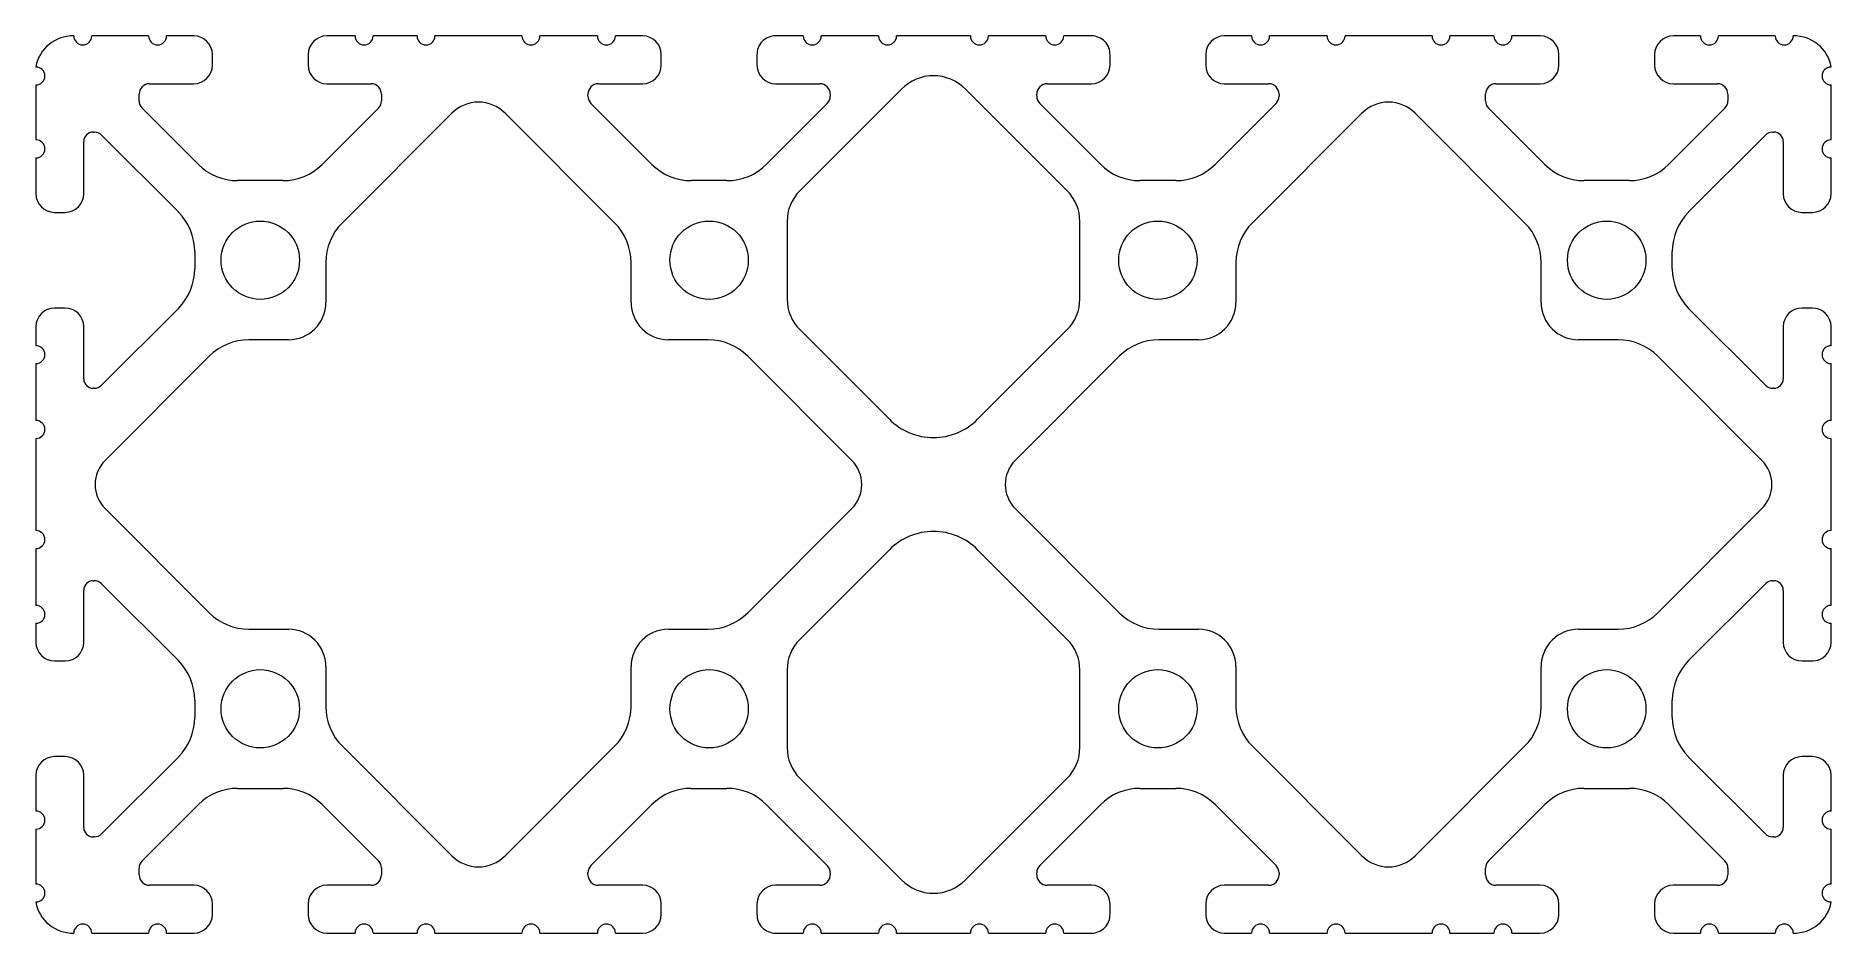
# Model space of a CAD drawing. Header units: inches. Extents: x -3 to 3, y -1.5 to 1.5.
import ezdxf

# ---------------------------------------------------------------- set-up
doc = ezdxf.new("R2010")
doc.units = ezdxf.units.IN
doc.header["$MEASUREMENT"] = 0

msp = doc.modelspace()

# ---------------------------------------------------------------- linework, layer by layer
at = {"color": 7, "linetype": 'Continuous', "lineweight": 15}
for p, q in [((-2.6232, 1.5), (-2.8133, 1.5)), ((-2.472, 1.5), (-2.5633, 1.5)), ((-1.9332, 1.5), (-2.028, 1.5)), ((-1.7262, 1.5), (-1.8733, 1.5)), ((-1.3754, 1.5), (-1.6663, 1.5)), ((-1.1232, 1.5), (-1.3154, 1.5)), ((-0.972, 1.5), (-1.0633, 1.5)), ((-0.4353, 1.5), (-0.528, 1.5)), ((-0.1834, 1.5), (-0.3754, 1.5)), ((0.1234, 1.5), (-0.1234, 1.5)), ((0.3754, 1.5), (0.1834, 1.5)), ((0.528, 1.5), (0.4353, 1.5)), ((1.0633, 1.5), (0.972, 1.5)), ((1.3154, 1.5), (1.1232, 1.5)), ((1.6663, 1.5), (1.3754, 1.5)), ((1.8733, 1.5), (1.7262, 1.5)), ((2.028, 1.5), (1.9332, 1.5)), ((2.5633, 1.5), (2.472, 1.5)), ((2.8133, 1.5), (2.6232, 1.5)), ((-2.41, 1.402), (-2.41, 1.438)), ((-2.09, 1.438), (-2.09, 1.402)), ((-0.91, 1.402), (-0.91, 1.438)), ((-0.59, 1.4358), (-0.59, 1.402)), ((0.59, 1.402), (0.59, 1.4358)), ((0.91, 1.438), (0.91, 1.402)), ((2.09, 1.402), (2.09, 1.438)), ((2.41, 1.438), (2.41, 1.402)), ((-3, 1.336), (-3, 1.152)), ((-2.62, 1.34), (-2.472, 1.34)), ((-2.028, 1.34), (-1.88, 1.34)), ((-1.12, 1.34), (-0.972, 1.34)), ((-0.528, 1.34), (-0.38, 1.34)), ((-0.1069, 1.3224), (-0.4469, 0.9821)), ((0.4469, 0.9821), (0.1069, 1.3224)), ((0.38, 1.34), (0.528, 1.34)), ((0.972, 1.34), (1.12, 1.34)), ((1.88, 1.34), (2.028, 1.34)), ((2.472, 1.34), (2.62, 1.34)), ((3, 1.152), (3, 1.336)), ((-2.655, 1.2833), (-2.655, 1.305)), ((-1.845, 1.305), (-1.845, 1.2833)), ((-1.155, 1.2984), (-1.155, 1.305)), ((-0.9421, 1.0708), (-1.1448, 1.2737)), ((-0.3552, 1.2737), (-0.5579, 1.0708)), ((-0.345, 1.305), (-0.345, 1.2984)), ((0.345, 1.2984), (0.345, 1.305)), ((0.5579, 1.0708), (0.3552, 1.2737)), ((1.1448, 1.2737), (0.9421, 1.0708)), ((1.155, 1.305), (1.155, 1.2984)), ((1.845, 1.2833), (1.845, 1.305)), ((2.655, 1.305), (2.655, 1.2833)), ((-2.4564, 1.0699), (-2.6448, 1.2585)), ((-1.8552, 1.2585), (-2.0436, 1.0699)), ((-1.6097, 1.2416), (-1.9758, 0.8751)), ((-1.0658, 0.8751), (-1.4319, 1.2416)), ((1.4319, 1.2416), (1.0658, 0.8751)), ((1.9758, 0.8751), (1.6097, 1.2416)), ((2.0436, 1.0699), (1.8552, 1.2585)), ((2.6448, 1.2585), (2.4564, 1.0699)), ((-2.84, 0.972), (-2.84, 1.1468)), ((-2.8086, 1.1782), (-2.8048, 1.1782)), ((-2.7804, 1.168), (-2.5239, 0.9112)), ((2.5239, 0.9112), (2.7804, 1.168)), ((2.8048, 1.1782), (2.8086, 1.1782)), ((2.84, 1.1468), (2.84, 0.972)), ((-3, 1.0921), (-3, 0.972)), ((3, 0.972), (3, 1.0921)), ((-2.1738, 1.016), (-2.3262, 1.016)), ((-0.6902, 1.016), (-0.8098, 1.016)), ((0.8098, 1.016), (0.6902, 1.016)), ((2.3262, 1.016), (2.1738, 1.016)), ((-2.938, 0.91), (-2.902, 0.91)), ((2.902, 0.91), (2.938, 0.91)), ((-0.4892, 0.8799), (-0.4892, 0.6201)), ((0.4892, 0.6201), (0.4892, 0.8799)), ((-2.4692, 0.779), (-2.4692, 0.721)), ((-2.0308, 0.7423), (-2.0308, 0.609)), ((-1.0108, 0.609), (-1.0108, 0.7423)), ((1.0108, 0.7423), (1.0108, 0.609)), ((2.0308, 0.609), (2.0308, 0.7423)), ((2.4692, 0.721), (2.4692, 0.779)), ((-2.902, 0.59), (-2.938, 0.59)), ((-2.5239, 0.5888), (-2.7807, 0.3318)), ((2.7807, 0.3318), (2.5239, 0.5888)), ((2.938, 0.59), (2.902, 0.59)), ((-3, 0.528), (-3, 0.4642)), ((-2.84, 0.3532), (-2.84, 0.528)), ((-2.1558, 0.484), (-2.2878, 0.484)), ((-0.7534, 0.484), (-0.8858, 0.484)), ((-0.4469, 0.5179), (-0.1474, 0.2181)), ((0.1474, 0.2181), (0.4469, 0.5179)), ((0.8858, 0.484), (0.7534, 0.484)), ((2.2878, 0.484), (2.1558, 0.484)), ((2.84, 0.528), (2.84, 0.3532)), ((3, 0.4642), (3, 0.528)), ((-2.4208, 0.4289), (-2.7687, 0.0806)), ((-0.2729, 0.0806), (-0.6211, 0.4292)), ((0.6211, 0.4292), (0.2729, 0.0806)), ((2.7687, 0.0806), (2.4208, 0.4289)), ((-3, 0.4042), (-3, 0.2141)), ((3, 0.2141), (3, 0.4042)), ((-2.8048, 0.3218), (-2.8086, 0.3218)), ((2.8086, 0.3218), (2.8048, 0.3218)), ((-3, 0.1541), (-3, -0.1541)), ((3, -0.1541), (3, 0.1541)), ((-2.7687, -0.0806), (-2.4208, -0.4289)), ((-0.6211, -0.4292), (-0.2729, -0.0806)), ((0.2729, -0.0806), (0.6211, -0.4292)), ((2.4208, -0.4289), (2.7687, -0.0806)), ((-3, -0.2141), (-3, -0.4042)), ((-0.1474, -0.2181), (-0.4469, -0.5179)), ((0.4469, -0.5179), (0.1474, -0.2181)), ((3, -0.4042), (3, -0.2141)), ((-2.84, -0.528), (-2.84, -0.3532)), ((-2.8086, -0.3218), (-2.8048, -0.3218)), ((-2.7807, -0.3318), (-2.5239, -0.5888)), ((2.5239, -0.5888), (2.7807, -0.3318)), ((2.8048, -0.3218), (2.8086, -0.3218)), ((2.84, -0.3532), (2.84, -0.528)), ((-3, -0.4642), (-3, -0.528)), ((3, -0.528), (3, -0.4642)), ((-2.2878, -0.484), (-2.1558, -0.484)), ((-0.8858, -0.484), (-0.7534, -0.484)), ((0.7534, -0.484), (0.8858, -0.484)), ((2.1558, -0.484), (2.2878, -0.484)), ((-2.938, -0.59), (-2.902, -0.59)), ((2.902, -0.59), (2.938, -0.59)), ((-2.0308, -0.609), (-2.0308, -0.7423)), ((-1.0108, -0.7423), (-1.0108, -0.609)), ((-0.4892, -0.6201), (-0.4892, -0.8799)), ((0.4892, -0.8799), (0.4892, -0.6201)), ((1.0108, -0.609), (1.0108, -0.7423)), ((2.0308, -0.7423), (2.0308, -0.609)), ((-2.4692, -0.721), (-2.4692, -0.779)), ((2.4692, -0.779), (2.4692, -0.721)), ((-1.9758, -0.8751), (-1.6097, -1.2416)), ((-1.4319, -1.2416), (-1.0658, -0.8751)), ((1.0658, -0.8751), (1.4319, -1.2416)), ((1.6097, -1.2416), (1.9758, -0.8751)), ((-2.902, -0.91), (-2.938, -0.91)), ((-2.5239, -0.9112), (-2.7804, -1.168)), ((2.7804, -1.168), (2.5239, -0.9112)), ((2.938, -0.91), (2.902, -0.91)), ((-3, -0.972), (-3, -1.0921)), ((-2.84, -1.1468), (-2.84, -0.972)), ((-2.3262, -1.016), (-2.1738, -1.016)), ((-0.8098, -1.016), (-0.6902, -1.016)), ((-0.4469, -0.9821), (-0.1069, -1.3224)), ((0.1069, -1.3224), (0.4469, -0.9821)), ((0.6902, -1.016), (0.8098, -1.016)), ((2.1738, -1.016), (2.3262, -1.016)), ((2.84, -0.972), (2.84, -1.1468)), ((3, -1.0921), (3, -0.972)), ((-2.6448, -1.2585), (-2.4564, -1.0699)), ((-2.0436, -1.0699), (-1.8552, -1.2585)), ((-1.1448, -1.2737), (-0.9421, -1.0708)), ((-0.5579, -1.0708), (-0.3552, -1.2737)), ((0.3552, -1.2737), (0.5579, -1.0708)), ((0.9421, -1.0708), (1.1448, -1.2737)), ((1.8552, -1.2585), (2.0436, -1.0699)), ((2.4564, -1.0699), (2.6448, -1.2585)), ((-3, -1.152), (-3, -1.336)), ((-2.8048, -1.1782), (-2.8086, -1.1782)), ((2.8086, -1.1782), (2.8048, -1.1782)), ((3, -1.336), (3, -1.152)), ((-2.655, -1.305), (-2.655, -1.2833)), ((-1.845, -1.2833), (-1.845, -1.305)), ((-1.155, -1.305), (-1.155, -1.2984)), ((-0.345, -1.2984), (-0.345, -1.305)), ((0.345, -1.305), (0.345, -1.2984)), ((1.155, -1.2984), (1.155, -1.305)), ((1.845, -1.305), (1.845, -1.2833)), ((2.655, -1.2833), (2.655, -1.305)), ((-2.472, -1.34), (-2.62, -1.34)), ((-1.88, -1.34), (-2.028, -1.34)), ((-0.972, -1.34), (-1.12, -1.34)), ((-0.38, -1.34), (-0.528, -1.34)), ((0.528, -1.34), (0.38, -1.34)), ((1.12, -1.34), (0.972, -1.34)), ((2.028, -1.34), (1.88, -1.34)), ((2.62, -1.34), (2.472, -1.34)), ((-2.41, -1.438), (-2.41, -1.402)), ((-2.09, -1.402), (-2.09, -1.438)), ((-0.91, -1.438), (-0.91, -1.402)), ((-0.59, -1.402), (-0.59, -1.4358)), ((0.59, -1.4358), (0.59, -1.402)), ((0.91, -1.402), (0.91, -1.438)), ((2.09, -1.438), (2.09, -1.402)), ((2.41, -1.402), (2.41, -1.438)), ((-2.8133, -1.5), (-2.6232, -1.5)), ((-2.5633, -1.5), (-2.472, -1.5)), ((-2.028, -1.5), (-1.9332, -1.5)), ((-1.8733, -1.5), (-1.7262, -1.5)), ((-1.6663, -1.5), (-1.3754, -1.5)), ((-1.3154, -1.5), (-1.1232, -1.5)), ((-1.0633, -1.5), (-0.972, -1.5)), ((-0.528, -1.5), (-0.4353, -1.5)), ((-0.3754, -1.5), (-0.1834, -1.5)), ((-0.1234, -1.5), (0.1234, -1.5)), ((0.1834, -1.5), (0.3754, -1.5)), ((0.4353, -1.5), (0.528, -1.5)), ((0.972, -1.5), (1.0633, -1.5)), ((1.1232, -1.5), (1.3154, -1.5)), ((1.3754, -1.5), (1.6663, -1.5)), ((1.7262, -1.5), (1.8733, -1.5)), ((1.9332, -1.5), (2.028, -1.5)), ((2.472, -1.5), (2.5633, -1.5)), ((2.6232, -1.5), (2.8133, -1.5))]:
    msp.add_line(p, q, dxfattribs=at)
for centre in [(-2.25, 0.75), (-0.75, 0.75), (0.75, 0.75), (2.25, 0.75), (-2.25, -0.75), (-0.75, -0.75), (0.75, -0.75), (2.25, -0.75)]:
    msp.add_circle(centre, 0.131, dxfattribs=at)
for centre, radius, start, end in [((-2.8768, 1.375), 0.125, 88.39232, 170.36676), ((2.8768, 1.375), 0.125, 9.63324, 91.60768), ((-2.8433, 1.5), 0.03, 180, 0), ((-2.5932, 1.5), 0.03, 180, 0), ((-2.472, 1.438), 0.062, 0, 90), ((-2.028, 1.438), 0.062, 90, 180), ((-1.9032, 1.5), 0.03, 180, 0), ((-1.6962, 1.5), 0.03, 180, 0), ((-1.3454, 1.5), 0.03, 180, 0), ((-1.0932, 1.5), 0.03, 180, 0), ((-0.972, 1.438), 0.062, 0, 90), ((-0.528, 1.438), 0.062, 90, 182.00088), ((-0.4053, 1.5), 0.03, 180, 0), ((-0.1534, 1.5), 0.03, 180, 0), ((0.1534, 1.5), 0.03, 180, 0), ((0.4053, 1.5), 0.03, 180, 0), ((0.528, 1.438), 0.062, 357.99912, 90), ((0.972, 1.438), 0.062, 90, 180), ((1.0932, 1.5), 0.03, 180, 0), ((1.3454, 1.5), 0.03, 180, 0), ((1.6962, 1.5), 0.03, 180, 0), ((1.9032, 1.5), 0.03, 180, 0), ((2.028, 1.438), 0.062, 0, 90), ((2.472, 1.438), 0.062, 90, 180), ((2.5932, 1.5), 0.03, 180, 0), ((2.8433, 1.5), 0.03, 180, 0), ((-3, 1.366), 0.03, 270, 90), ((-2.472, 1.402), 0.062, 270, 0), ((-2.028, 1.402), 0.062, 180, 270), ((-0.972, 1.402), 0.062, 270, 0), ((-0.528, 1.402), 0.062, 180, 270), ((0.528, 1.402), 0.062, 270, 0), ((0.972, 1.402), 0.062, 180, 270), ((2.028, 1.402), 0.062, 270, 0), ((2.472, 1.402), 0.062, 180, 270), ((3, 1.366), 0.03, 90, 270), ((-2.62, 1.305), 0.035, 90, 180), ((-1.88, 1.305), 0.035, 0, 90), ((-1.12, 1.305), 0.035, 90, 180), ((-0.38, 1.305), 0.035, 0, 90), ((0, 1.2156), 0.1511, 44.97023, 135.02977), ((0.38, 1.305), 0.035, 90, 180), ((1.12, 1.305), 0.035, 0, 90), ((1.88, 1.305), 0.035, 90, 180), ((2.62, 1.305), 0.035, 0, 90), ((-2.62, 1.2833), 0.035, 180, 224.97023), ((-1.88, 1.2833), 0.035, 315.02977, 0), ((-1.5208, 1.1528), 0.1257, 44.97023, 135.02977), ((-1.12, 1.2984), 0.035, 180, 224.97023), ((-0.38, 1.2984), 0.035, 315.02977, 0), ((0.38, 1.2984), 0.035, 180, 224.97023), ((1.12, 1.2984), 0.035, 315.02977, 0), ((1.5208, 1.1528), 0.1257, 44.97023, 135.02977), ((1.88, 1.2833), 0.035, 180, 224.97023), ((2.62, 1.2833), 0.035, 315.02977, 0), ((-3, 1.1221), 0.03, 270, 90), ((-2.8086, 1.1468), 0.0314, 90, 180), ((-2.8048, 1.1441), 0.0341, 44.38806, 90), ((2.8048, 1.1441), 0.0341, 90, 135.61194), ((2.8086, 1.1468), 0.0314, 0, 90), ((3, 1.1221), 0.03, 90, 270), ((-2.3262, 1.1999), 0.1839, 224.97023, 270), ((-2.1738, 1.1999), 0.1839, 270, 315.02977), ((-0.8098, 1.203), 0.187, 224.97023, 270), ((-0.6902, 1.203), 0.187, 270, 315.02977), ((0.6902, 1.203), 0.187, 224.97023, 270), ((0.8098, 1.203), 0.187, 270, 315.02977), ((2.1738, 1.1999), 0.1839, 224.97023, 270), ((2.3262, 1.1999), 0.1839, 270, 315.02977), ((-2.938, 0.972), 0.062, 180, 270), ((-2.902, 0.972), 0.062, 270, 0), ((-0.3446, 0.8799), 0.1446, 135.02977, 180), ((0.3446, 0.8799), 0.1446, 0, 44.97023), ((2.902, 0.972), 0.062, 180, 270), ((2.938, 0.972), 0.062, 270, 0), ((-2.6562, 0.779), 0.187, 0, 44.97023), ((2.6562, 0.779), 0.187, 135.02977, 180), ((-1.8428, 0.7423), 0.188, 135.02977, 180), ((-1.1988, 0.7423), 0.188, 0, 44.97023), ((1.1988, 0.7423), 0.188, 135.02977, 180), ((1.8428, 0.7423), 0.188, 0, 44.97023), ((-2.6562, 0.721), 0.187, 315.02977, 0), ((2.6562, 0.721), 0.187, 180, 224.97023), ((-2.1558, 0.609), 0.125, 270, 0), ((-0.8858, 0.609), 0.125, 180, 270), ((-0.3446, 0.6201), 0.1446, 180, 224.97023), ((0.3446, 0.6201), 0.1446, 315.02977, 0), ((0.8858, 0.609), 0.125, 270, 0), ((2.1558, 0.609), 0.125, 180, 270), ((-2.938, 0.528), 0.062, 90, 180), ((-2.902, 0.528), 0.062, 0, 90), ((2.902, 0.528), 0.062, 90, 180), ((2.938, 0.528), 0.062, 0, 90), ((-2.2878, 0.296), 0.188, 90, 135.02977), ((-0.7534, 0.297), 0.187, 44.97023, 90), ((0.7534, 0.297), 0.187, 90, 135.02977), ((2.2878, 0.296), 0.188, 44.97023, 90), ((-3, 0.4342), 0.03, 270, 90), ((3, 0.4342), 0.03, 90, 270), ((-2.8086, 0.3532), 0.0314, 180, 270), ((-2.8048, 0.3559), 0.0341, 270, 315.02977), ((2.8048, 0.3559), 0.0341, 224.97023, 270), ((2.8086, 0.3532), 0.0314, 270, 0), ((-3, 0.1841), 0.03, 270, 90), ((0, 0.3653), 0.2083, 224.97023, 315.02977), ((3, 0.1841), 0.03, 90, 270), ((-2.688, 0), 0.1141, 135.02977, 224.97023), ((-0.3537, 0), 0.1141, 315.02977, 44.97023), ((0.3537, 0), 0.1141, 135.02977, 224.97023), ((2.688, 0), 0.1141, 315.02977, 44.97023), ((-3, -0.1841), 0.03, 270, 90), ((0, -0.3653), 0.2083, 44.97023, 135.02977), ((3, -0.1841), 0.03, 90, 270), ((-2.8086, -0.3532), 0.0314, 90, 180), ((-2.8048, -0.3559), 0.0341, 44.97023, 90), ((2.8048, -0.3559), 0.0341, 90, 135.02977), ((2.8086, -0.3532), 0.0314, 0, 90), ((-3, -0.4342), 0.03, 270, 90), ((3, -0.4342), 0.03, 90, 270), ((-2.2878, -0.296), 0.188, 224.97023, 270), ((-0.7534, -0.297), 0.187, 270, 315.02977), ((0.7534, -0.297), 0.187, 224.97023, 270), ((2.2878, -0.296), 0.188, 270, 315.02977), ((-2.938, -0.528), 0.062, 180, 270), ((-2.902, -0.528), 0.062, 270, 0), ((-2.1558, -0.609), 0.125, 0, 90), ((-0.8858, -0.609), 0.125, 90, 180), ((-0.3446, -0.6201), 0.1446, 135.02977, 180), ((0.3446, -0.6201), 0.1446, 0, 44.97023), ((0.8858, -0.609), 0.125, 0, 90), ((2.1558, -0.609), 0.125, 90, 180), ((2.902, -0.528), 0.062, 180, 270), ((2.938, -0.528), 0.062, 270, 0), ((-2.6562, -0.721), 0.187, 0, 44.97023), ((2.6562, -0.721), 0.187, 135.02977, 180), ((-2.6562, -0.779), 0.187, 315.02977, 0), ((-1.8428, -0.7423), 0.188, 180, 224.97023), ((-1.1988, -0.7423), 0.188, 315.02977, 0), ((1.1988, -0.7423), 0.188, 180, 224.97023), ((1.8428, -0.7423), 0.188, 315.02977, 0), ((2.6562, -0.779), 0.187, 180, 224.97023), ((-0.3446, -0.8799), 0.1446, 180, 224.97023), ((0.3446, -0.8799), 0.1446, 315.02977, 0), ((-2.938, -0.972), 0.062, 90, 180), ((-2.902, -0.972), 0.062, 0, 90), ((2.902, -0.972), 0.062, 90, 180), ((2.938, -0.972), 0.062, 0, 90), ((-2.3262, -1.1999), 0.1839, 90, 135.02977), ((-2.1738, -1.1999), 0.1839, 44.97023, 90), ((-0.8098, -1.203), 0.187, 90, 135.02977), ((-0.6902, -1.203), 0.187, 44.97023, 90), ((0.6902, -1.203), 0.187, 90, 135.02977), ((0.8098, -1.203), 0.187, 44.97023, 90), ((2.1738, -1.1999), 0.1839, 90, 135.02977), ((2.3262, -1.1999), 0.1839, 44.97023, 90), ((-3, -1.1221), 0.03, 270, 90), ((3, -1.1221), 0.03, 90, 270), ((-2.8086, -1.1468), 0.0314, 180, 270), ((-2.8048, -1.1441), 0.0341, 270, 315.61194), ((2.8048, -1.1441), 0.0341, 224.38806, 270), ((2.8086, -1.1468), 0.0314, 270, 0), ((-2.62, -1.2833), 0.035, 135.02977, 180), ((-1.88, -1.2833), 0.035, 0, 44.97023), ((-1.5208, -1.1528), 0.1257, 224.97023, 315.02977), ((1.5208, -1.1528), 0.1257, 224.97023, 315.02977), ((1.88, -1.2833), 0.035, 135.02977, 180), ((2.62, -1.2833), 0.035, 0, 44.97023), ((-2.62, -1.305), 0.035, 180, 270), ((-1.88, -1.305), 0.035, 270, 0), ((-1.12, -1.2984), 0.035, 135.02977, 180), ((-1.12, -1.305), 0.035, 180, 270), ((-0.38, -1.305), 0.035, 270, 0), ((-0.38, -1.2984), 0.035, 0, 44.97023), ((0.38, -1.2984), 0.035, 135.02977, 180), ((0.38, -1.305), 0.035, 180, 270), ((1.12, -1.305), 0.035, 270, 0), ((1.12, -1.2984), 0.035, 0, 44.97023), ((1.88, -1.305), 0.035, 180, 270), ((2.62, -1.305), 0.035, 270, 0), ((-3, -1.366), 0.03, 270, 90), ((-2.472, -1.402), 0.062, 0, 90), ((-2.028, -1.402), 0.062, 90, 180), ((-0.972, -1.402), 0.062, 0, 90), ((-0.528, -1.402), 0.062, 90, 180), ((0, -1.2156), 0.1511, 224.97023, 315.02977), ((0.528, -1.402), 0.062, 0, 90), ((0.972, -1.402), 0.062, 90, 180), ((2.028, -1.402), 0.062, 0, 90), ((2.472, -1.402), 0.062, 90, 180), ((3, -1.366), 0.03, 90, 270), ((-2.8768, -1.375), 0.125, 189.63324, 271.60768), ((-2.472, -1.438), 0.062, 270, 0), ((-2.028, -1.438), 0.062, 180, 270), ((-0.972, -1.438), 0.062, 270, 0), ((-0.528, -1.438), 0.062, 177.99912, 270), ((0.528, -1.438), 0.062, 270, 2.00088), ((0.972, -1.438), 0.062, 180, 270), ((2.028, -1.438), 0.062, 270, 0), ((2.472, -1.438), 0.062, 180, 270), ((2.8768, -1.375), 0.125, 268.39232, 350.36676), ((-2.8433, -1.5), 0.03, 0, 180), ((-2.5932, -1.5), 0.03, 0, 180), ((-1.9032, -1.5), 0.03, 0, 180), ((-1.6962, -1.5), 0.03, 0, 180), ((-1.3454, -1.5), 0.03, 0, 180), ((-1.0932, -1.5), 0.03, 0, 180), ((-0.4053, -1.5), 0.03, 0, 180), ((-0.1534, -1.5), 0.03, 0, 180), ((0.1534, -1.5), 0.03, 0, 180), ((0.4053, -1.5), 0.03, 0, 180), ((1.0932, -1.5), 0.03, 0, 180), ((1.3454, -1.5), 0.03, 0, 180), ((1.6962, -1.5), 0.03, 0, 180), ((1.9032, -1.5), 0.03, 0, 180), ((2.5932, -1.5), 0.03, 0, 180), ((2.8433, -1.5), 0.03, 0, 180)]:
    msp.add_arc(centre, radius, start, end, dxfattribs=at)

doc.saveas('drawing.dxf')
